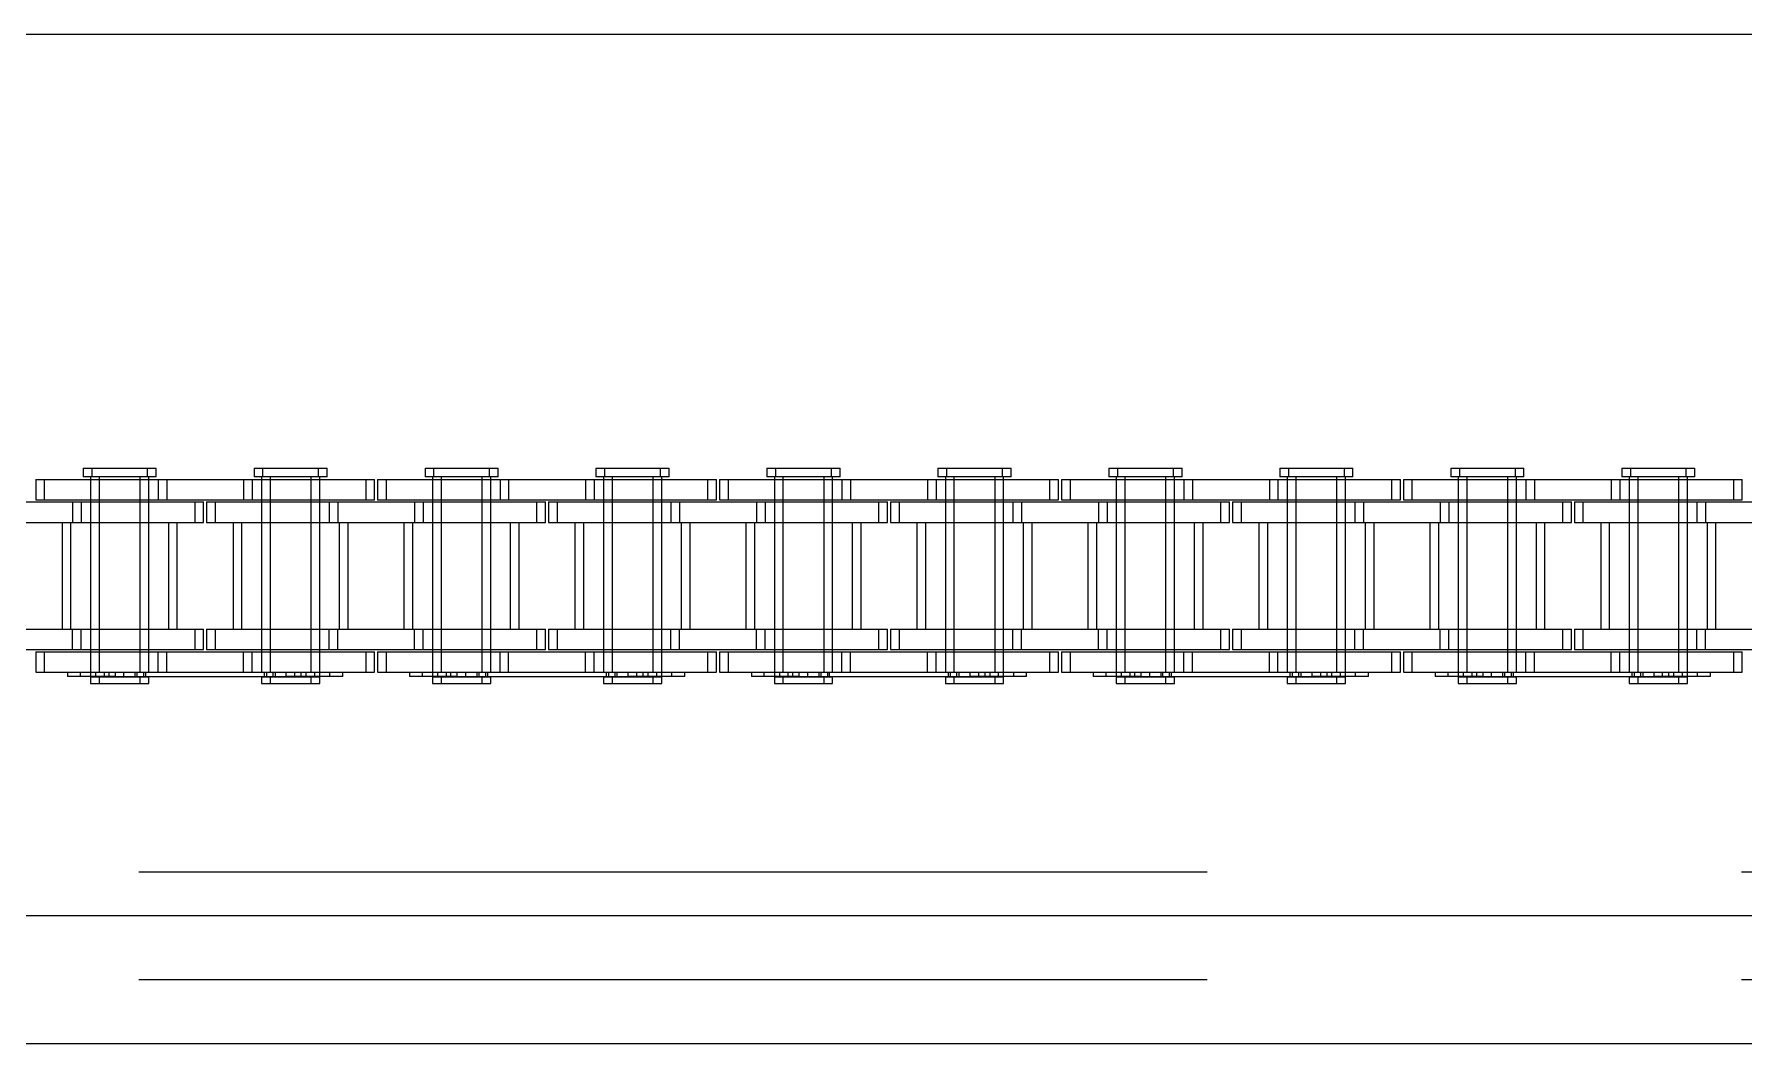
# Model space of a CAD drawing. Header units: metres. Extents: x 0 to 21025, y 0 to 14850.
# Drawn here: x 3165.9 to 3292.9, y 9046.6 to 9121.6 of the extents above; entities that cross this region are included whole.
import ezdxf

# ---------------------------------------------------------------- set-up
doc = ezdxf.new("R2010")
doc.units = ezdxf.units.M
doc.header["$LTSCALE"] = 25
doc.linetypes.add('HIDDEN2', pattern=[4.7625, 3.175, -1.5875])
doc.layers.add('SL4', color=4, linetype='Continuous')
doc.layers.add('ST1', color=7, linetype='HIDDEN2')

msp = doc.modelspace()

# ---------------------------------------------------------------- linework, layer by layer
at = {"layer": 'SL4'}
for p, q in [((2880.564, 9121.619), (4205.539, 9121.619)), ((2880.564, 9056.144), (4205.539, 9056.144)), ((4205.539, 9046.619), (2880.564, 9046.619))]:
    msp.add_line(p, q, dxfattribs=at)
at = {"layer": 'ST1'}
for p, q in [((3166.01, 9088.541), (3175.105, 9088.541)), ((3166.01, 9088.541), (3166.01, 9087.021)), ((3166.649, 9088.541), (3166.649, 9087.021)), ((3169.531, 9089.384), (3174.328, 9089.384)), ((3169.531, 9089.384), (3169.531, 9088.725)), ((3174.328, 9088.725), (3169.531, 9088.725)), ((3170.085, 9088.725), (3170.085, 9074.227)), ((3170.085, 9088.541), (3170.085, 9087.021)), ((3170.171, 9089.384), (3170.171, 9088.725)), ((3170.724, 9088.725), (3170.724, 9074.227)), ((3170.724, 9088.541), (3170.724, 9087.021)), ((3173.775, 9074.227), (3173.775, 9088.725)), ((3173.775, 9087.021), (3173.775, 9088.541)), ((3174.328, 9089.384), (3174.968, 9089.384)), ((3174.328, 9088.725), (3174.328, 9089.384)), ((3174.968, 9088.725), (3174.328, 9088.725)), ((3174.414, 9074.227), (3174.414, 9088.725)), ((3174.414, 9087.021), (3174.414, 9088.541)), ((3174.968, 9088.725), (3174.968, 9089.384)), ((3175.105, 9088.541), (3175.105, 9087.021)), ((3175.105, 9088.541), (3181.455, 9088.541)), ((3175.744, 9088.541), (3175.744, 9087.021)), ((3181.455, 9088.541), (3181.455, 9087.021)), ((3181.455, 9088.541), (3190.55, 9088.541)), ((3182.094, 9088.541), (3182.094, 9087.021)), ((3182.231, 9089.384), (3187.028, 9089.384)), ((3182.231, 9089.384), (3182.231, 9088.725)), ((3187.028, 9088.725), (3182.231, 9088.725)), ((3182.785, 9088.725), (3182.785, 9074.227)), ((3182.785, 9088.541), (3182.785, 9087.021)), ((3182.871, 9089.384), (3182.871, 9088.725)), ((3183.424, 9088.725), (3183.424, 9074.227)), ((3183.424, 9088.541), (3183.424, 9087.021)), ((3186.475, 9074.227), (3186.475, 9088.725)), ((3186.475, 9087.021), (3186.475, 9088.541)), ((3187.028, 9089.384), (3187.668, 9089.384)), ((3187.028, 9088.725), (3187.028, 9089.384)), ((3187.668, 9088.725), (3187.028, 9088.725)), ((3187.114, 9074.227), (3187.114, 9088.725)), ((3187.114, 9087.021), (3187.114, 9088.541)), ((3187.668, 9088.725), (3187.668, 9089.384)), ((3190.55, 9088.541), (3191.189, 9088.541)), ((3190.55, 9087.021), (3190.55, 9088.541)), ((3191.189, 9087.021), (3191.189, 9088.541)), ((3191.41, 9088.541), (3200.505, 9088.541)), ((3191.41, 9088.541), (3191.41, 9087.021)), ((3192.049, 9088.541), (3192.049, 9087.021)), ((3194.931, 9089.384), (3199.728, 9089.384)), ((3194.931, 9089.384), (3194.931, 9088.725)), ((3199.728, 9088.725), (3194.931, 9088.725)), ((3195.485, 9088.725), (3195.485, 9074.227)), ((3195.485, 9088.541), (3195.485, 9087.021)), ((3195.571, 9089.384), (3195.571, 9088.725)), ((3196.124, 9088.725), (3196.124, 9074.227)), ((3196.124, 9088.541), (3196.124, 9087.021)), ((3199.175, 9074.227), (3199.175, 9088.725)), ((3199.175, 9087.021), (3199.175, 9088.541)), ((3199.728, 9089.384), (3200.368, 9089.384)), ((3199.728, 9088.725), (3199.728, 9089.384)), ((3200.368, 9088.725), (3199.728, 9088.725)), ((3199.814, 9074.227), (3199.814, 9088.725)), ((3199.814, 9087.021), (3199.814, 9088.541)), ((3200.368, 9088.725), (3200.368, 9089.384)), ((3200.505, 9088.541), (3200.505, 9087.021)), ((3200.505, 9088.541), (3206.855, 9088.541)), ((3201.144, 9088.541), (3201.144, 9087.021)), ((3206.855, 9088.541), (3206.855, 9087.021)), ((3206.855, 9088.541), (3215.95, 9088.541)), ((3207.494, 9088.541), (3207.494, 9087.021)), ((3207.631, 9089.384), (3212.428, 9089.384)), ((3207.631, 9089.384), (3207.631, 9088.725)), ((3212.428, 9088.725), (3207.631, 9088.725)), ((3208.185, 9088.725), (3208.185, 9074.227)), ((3208.185, 9088.541), (3208.185, 9087.021)), ((3208.271, 9089.384), (3208.271, 9088.725)), ((3208.824, 9088.725), (3208.824, 9074.227)), ((3208.824, 9088.541), (3208.824, 9087.021)), ((3211.875, 9074.227), (3211.875, 9088.725)), ((3211.875, 9087.021), (3211.875, 9088.541)), ((3212.428, 9089.384), (3213.068, 9089.384)), ((3212.428, 9088.725), (3212.428, 9089.384)), ((3213.068, 9088.725), (3212.428, 9088.725)), ((3212.514, 9074.227), (3212.514, 9088.725)), ((3212.514, 9087.021), (3212.514, 9088.541)), ((3213.068, 9088.725), (3213.068, 9089.384)), ((3215.95, 9088.541), (3216.589, 9088.541)), ((3215.95, 9087.021), (3215.95, 9088.541)), ((3216.589, 9087.021), (3216.589, 9088.541)), ((3216.81, 9088.541), (3225.905, 9088.541)), ((3216.81, 9088.541), (3216.81, 9087.021)), ((3217.449, 9088.541), (3217.449, 9087.021)), ((3220.331, 9089.384), (3225.128, 9089.384)), ((3220.331, 9089.384), (3220.331, 9088.725)), ((3225.128, 9088.725), (3220.331, 9088.725)), ((3220.885, 9088.725), (3220.885, 9074.227)), ((3220.885, 9088.541), (3220.885, 9087.021)), ((3220.971, 9089.384), (3220.971, 9088.725)), ((3221.524, 9088.725), (3221.524, 9074.227)), ((3221.524, 9088.541), (3221.524, 9087.021)), ((3224.575, 9074.227), (3224.575, 9088.725)), ((3224.575, 9087.021), (3224.575, 9088.541)), ((3225.128, 9089.384), (3225.768, 9089.384)), ((3225.128, 9088.725), (3225.128, 9089.384)), ((3225.768, 9088.725), (3225.128, 9088.725)), ((3225.214, 9074.227), (3225.214, 9088.725)), ((3225.214, 9087.021), (3225.214, 9088.541)), ((3225.768, 9088.725), (3225.768, 9089.384)), ((3225.905, 9088.541), (3225.905, 9087.021)), ((3225.905, 9088.541), (3232.255, 9088.541)), ((3226.544, 9088.541), (3226.544, 9087.021)), ((3232.255, 9088.541), (3232.255, 9087.021)), ((3232.255, 9088.541), (3241.35, 9088.541)), ((3232.894, 9088.541), (3232.894, 9087.021)), ((3233.031, 9089.384), (3237.828, 9089.384)), ((3233.031, 9089.384), (3233.031, 9088.725)), ((3237.828, 9088.725), (3233.031, 9088.725)), ((3233.585, 9088.725), (3233.585, 9074.227)), ((3233.585, 9088.541), (3233.585, 9087.021)), ((3233.671, 9089.384), (3233.671, 9088.725)), ((3234.224, 9088.725), (3234.224, 9074.227)), ((3234.224, 9088.541), (3234.224, 9087.021)), ((3237.275, 9074.227), (3237.275, 9088.725)), ((3237.275, 9087.021), (3237.275, 9088.541)), ((3237.828, 9089.384), (3238.468, 9089.384)), ((3237.828, 9088.725), (3237.828, 9089.384)), ((3238.468, 9088.725), (3237.828, 9088.725)), ((3237.914, 9074.227), (3237.914, 9088.725)), ((3237.914, 9087.021), (3237.914, 9088.541)), ((3238.468, 9088.725), (3238.468, 9089.384)), ((3241.35, 9088.541), (3241.989, 9088.541)), ((3241.35, 9087.021), (3241.35, 9088.541)), ((3241.989, 9087.021), (3241.989, 9088.541)), ((3242.21, 9088.541), (3251.305, 9088.541)), ((3242.21, 9088.541), (3242.21, 9087.021)), ((3242.849, 9088.541), (3242.849, 9087.021)), ((3245.731, 9089.384), (3250.528, 9089.384)), ((3245.731, 9089.384), (3245.731, 9088.725)), ((3250.528, 9088.725), (3245.731, 9088.725)), ((3246.285, 9088.725), (3246.285, 9074.227)), ((3246.285, 9088.541), (3246.285, 9087.021)), ((3246.371, 9089.384), (3246.371, 9088.725)), ((3246.924, 9088.725), (3246.924, 9074.227)), ((3246.924, 9088.541), (3246.924, 9087.021)), ((3249.975, 9074.227), (3249.975, 9088.725)), ((3249.975, 9087.021), (3249.975, 9088.541)), ((3250.528, 9089.384), (3251.168, 9089.384)), ((3250.528, 9088.725), (3250.528, 9089.384)), ((3251.168, 9088.725), (3250.528, 9088.725)), ((3250.614, 9074.227), (3250.614, 9088.725)), ((3250.614, 9087.021), (3250.614, 9088.541)), ((3251.168, 9088.725), (3251.168, 9089.384)), ((3251.305, 9088.541), (3251.305, 9087.021)), ((3251.305, 9088.541), (3257.655, 9088.541)), ((3251.944, 9088.541), (3251.944, 9087.021)), ((3257.655, 9088.541), (3257.655, 9087.021)), ((3257.655, 9088.541), (3266.75, 9088.541)), ((3258.294, 9088.541), (3258.294, 9087.021)), ((3258.431, 9089.384), (3263.228, 9089.384)), ((3258.431, 9089.384), (3258.431, 9088.725)), ((3263.228, 9088.725), (3258.431, 9088.725)), ((3258.985, 9088.725), (3258.985, 9074.227)), ((3258.985, 9088.541), (3258.985, 9087.021)), ((3259.071, 9089.384), (3259.071, 9088.725)), ((3259.624, 9088.725), (3259.624, 9074.227)), ((3259.624, 9088.541), (3259.624, 9087.021)), ((3262.675, 9074.227), (3262.675, 9088.725)), ((3262.675, 9087.021), (3262.675, 9088.541)), ((3263.228, 9089.384), (3263.868, 9089.384)), ((3263.228, 9088.725), (3263.228, 9089.384)), ((3263.868, 9088.725), (3263.228, 9088.725)), ((3263.314, 9074.227), (3263.314, 9088.725)), ((3263.314, 9087.021), (3263.314, 9088.541)), ((3263.868, 9088.725), (3263.868, 9089.384)), ((3266.75, 9088.541), (3267.389, 9088.541)), ((3266.75, 9087.021), (3266.75, 9088.541)), ((3267.389, 9087.021), (3267.389, 9088.541)), ((3267.61, 9088.541), (3276.705, 9088.541)), ((3267.61, 9088.541), (3267.61, 9087.021)), ((3268.249, 9088.541), (3268.249, 9087.021)), ((3271.131, 9089.384), (3275.928, 9089.384)), ((3271.131, 9089.384), (3271.131, 9088.725)), ((3275.928, 9088.725), (3271.131, 9088.725)), ((3271.685, 9088.725), (3271.685, 9074.227)), ((3271.685, 9088.541), (3271.685, 9087.021)), ((3271.771, 9089.384), (3271.771, 9088.725)), ((3272.324, 9088.725), (3272.324, 9074.227)), ((3272.324, 9088.541), (3272.324, 9087.021)), ((3275.375, 9074.227), (3275.375, 9088.725)), ((3275.375, 9087.021), (3275.375, 9088.541)), ((3275.928, 9089.384), (3276.568, 9089.384)), ((3275.928, 9088.725), (3275.928, 9089.384)), ((3276.568, 9088.725), (3275.928, 9088.725)), ((3276.014, 9074.227), (3276.014, 9088.725)), ((3276.014, 9087.021), (3276.014, 9088.541)), ((3276.568, 9088.725), (3276.568, 9089.384)), ((3276.705, 9088.541), (3276.705, 9087.021)), ((3276.705, 9088.541), (3283.055, 9088.541)), ((3277.344, 9088.541), (3277.344, 9087.021)), ((3283.055, 9088.541), (3283.055, 9087.021)), ((3283.055, 9088.541), (3292.15, 9088.541)), ((3283.694, 9088.541), (3283.694, 9087.021)), ((3283.831, 9089.384), (3288.628, 9089.384)), ((3283.831, 9089.384), (3283.831, 9088.725)), ((3288.628, 9088.725), (3283.831, 9088.725)), ((3284.385, 9088.725), (3284.385, 9074.227)), ((3284.385, 9088.541), (3284.385, 9087.021)), ((3284.471, 9089.384), (3284.471, 9088.725)), ((3285.024, 9088.725), (3285.024, 9074.227)), ((3285.024, 9088.541), (3285.024, 9087.021)), ((3288.075, 9074.227), (3288.075, 9088.725)), ((3288.075, 9087.021), (3288.075, 9088.541)), ((3288.628, 9089.384), (3289.268, 9089.384)), ((3288.628, 9088.725), (3288.628, 9089.384)), ((3289.268, 9088.725), (3288.628, 9088.725)), ((3288.714, 9074.227), (3288.714, 9088.725)), ((3288.714, 9087.021), (3288.714, 9088.541)), ((3289.268, 9088.725), (3289.268, 9089.384)), ((3292.15, 9088.541), (3292.789, 9088.541)), ((3292.15, 9087.021), (3292.15, 9088.541)), ((3292.789, 9087.021), (3292.789, 9088.541)), ((3162.405, 9086.869), (3168.755, 9086.869)), ((3166.01, 9087.021), (3175.105, 9087.021)), ((3168.755, 9086.869), (3168.755, 9085.349)), ((3168.755, 9086.869), (3177.85, 9086.869)), ((3169.394, 9086.869), (3169.394, 9085.349)), ((3170.085, 9086.869), (3170.085, 9085.349)), ((3170.724, 9086.869), (3170.724, 9085.349)), ((3173.775, 9085.349), (3173.775, 9086.869)), ((3174.414, 9085.349), (3174.414, 9086.869)), ((3175.105, 9087.021), (3181.455, 9087.021)), ((3177.85, 9086.869), (3178.489, 9086.869)), ((3177.85, 9085.349), (3177.85, 9086.869)), ((3178.489, 9085.349), (3178.489, 9086.869)), ((3178.71, 9086.869), (3187.805, 9086.869)), ((3178.71, 9086.869), (3178.71, 9085.349)), ((3179.349, 9086.869), (3179.349, 9085.349)), ((3181.455, 9087.021), (3190.55, 9087.021)), ((3182.785, 9086.869), (3182.785, 9085.349)), ((3183.424, 9086.869), (3183.424, 9085.349)), ((3186.475, 9085.349), (3186.475, 9086.869)), ((3187.114, 9085.349), (3187.114, 9086.869)), ((3187.805, 9086.869), (3187.805, 9085.349)), ((3187.805, 9086.869), (3194.155, 9086.869)), ((3188.444, 9086.869), (3188.444, 9085.349)), ((3190.55, 9087.021), (3191.189, 9087.021)), ((3191.41, 9087.021), (3200.505, 9087.021)), ((3194.155, 9086.869), (3194.155, 9085.349)), ((3194.155, 9086.869), (3203.25, 9086.869)), ((3194.794, 9086.869), (3194.794, 9085.349)), ((3195.485, 9086.869), (3195.485, 9085.349)), ((3196.124, 9086.869), (3196.124, 9085.349)), ((3199.175, 9085.349), (3199.175, 9086.869)), ((3199.814, 9085.349), (3199.814, 9086.869)), ((3200.505, 9087.021), (3206.855, 9087.021)), ((3203.25, 9086.869), (3203.889, 9086.869)), ((3203.25, 9085.349), (3203.25, 9086.869)), ((3203.889, 9085.349), (3203.889, 9086.869)), ((3204.11, 9086.869), (3213.205, 9086.869)), ((3204.11, 9086.869), (3204.11, 9085.349)), ((3204.749, 9086.869), (3204.749, 9085.349)), ((3206.855, 9087.021), (3215.95, 9087.021)), ((3208.185, 9086.869), (3208.185, 9085.349)), ((3208.824, 9086.869), (3208.824, 9085.349)), ((3211.875, 9085.349), (3211.875, 9086.869)), ((3212.514, 9085.349), (3212.514, 9086.869)), ((3213.205, 9086.869), (3213.205, 9085.349)), ((3213.205, 9086.869), (3219.555, 9086.869)), ((3213.844, 9086.869), (3213.844, 9085.349)), ((3215.95, 9087.021), (3216.589, 9087.021)), ((3216.81, 9087.021), (3225.905, 9087.021)), ((3219.555, 9086.869), (3219.555, 9085.349)), ((3219.555, 9086.869), (3228.65, 9086.869)), ((3220.194, 9086.869), (3220.194, 9085.349)), ((3220.885, 9086.869), (3220.885, 9085.349)), ((3221.524, 9086.869), (3221.524, 9085.349)), ((3224.575, 9085.349), (3224.575, 9086.869)), ((3225.214, 9085.349), (3225.214, 9086.869)), ((3225.905, 9087.021), (3232.255, 9087.021)), ((3228.65, 9086.869), (3229.289, 9086.869)), ((3228.65, 9085.349), (3228.65, 9086.869)), ((3229.289, 9085.349), (3229.289, 9086.869)), ((3229.51, 9086.869), (3238.605, 9086.869)), ((3229.51, 9086.869), (3229.51, 9085.349)), ((3230.149, 9086.869), (3230.149, 9085.349)), ((3232.255, 9087.021), (3241.35, 9087.021)), ((3233.585, 9086.869), (3233.585, 9085.349)), ((3234.224, 9086.869), (3234.224, 9085.349)), ((3237.275, 9085.349), (3237.275, 9086.869)), ((3237.914, 9085.349), (3237.914, 9086.869)), ((3238.605, 9086.869), (3238.605, 9085.349)), ((3238.605, 9086.869), (3244.955, 9086.869)), ((3239.244, 9086.869), (3239.244, 9085.349)), ((3241.35, 9087.021), (3241.989, 9087.021)), ((3242.21, 9087.021), (3251.305, 9087.021)), ((3244.955, 9086.869), (3244.955, 9085.349)), ((3244.955, 9086.869), (3254.05, 9086.869)), ((3245.594, 9086.869), (3245.594, 9085.349)), ((3246.285, 9086.869), (3246.285, 9085.349)), ((3246.924, 9086.869), (3246.924, 9085.349)), ((3249.975, 9085.349), (3249.975, 9086.869)), ((3250.614, 9085.349), (3250.614, 9086.869)), ((3251.305, 9087.021), (3257.655, 9087.021)), ((3254.05, 9086.869), (3254.689, 9086.869)), ((3254.05, 9085.349), (3254.05, 9086.869)), ((3254.689, 9085.349), (3254.689, 9086.869)), ((3254.91, 9086.869), (3264.005, 9086.869)), ((3254.91, 9086.869), (3254.91, 9085.349)), ((3255.549, 9086.869), (3255.549, 9085.349)), ((3257.655, 9087.021), (3266.75, 9087.021)), ((3258.985, 9086.869), (3258.985, 9085.349)), ((3259.624, 9086.869), (3259.624, 9085.349)), ((3262.675, 9085.349), (3262.675, 9086.869)), ((3263.314, 9085.349), (3263.314, 9086.869)), ((3264.005, 9086.869), (3264.005, 9085.349)), ((3264.005, 9086.869), (3270.355, 9086.869)), ((3264.644, 9086.869), (3264.644, 9085.349)), ((3266.75, 9087.021), (3267.389, 9087.021)), ((3267.61, 9087.021), (3276.705, 9087.021)), ((3270.355, 9086.869), (3270.355, 9085.349)), ((3270.355, 9086.869), (3279.45, 9086.869)), ((3270.994, 9086.869), (3270.994, 9085.349)), ((3271.685, 9086.869), (3271.685, 9085.349)), ((3272.324, 9086.869), (3272.324, 9085.349)), ((3275.375, 9085.349), (3275.375, 9086.869)), ((3276.014, 9085.349), (3276.014, 9086.869)), ((3276.705, 9087.021), (3283.055, 9087.021)), ((3279.45, 9086.869), (3280.089, 9086.869)), ((3279.45, 9085.349), (3279.45, 9086.869)), ((3280.089, 9085.349), (3280.089, 9086.869)), ((3280.31, 9086.869), (3289.405, 9086.869)), ((3280.31, 9086.869), (3280.31, 9085.349)), ((3280.949, 9086.869), (3280.949, 9085.349)), ((3283.055, 9087.021), (3292.15, 9087.021)), ((3284.385, 9086.869), (3284.385, 9085.349)), ((3285.024, 9086.869), (3285.024, 9085.349)), ((3288.075, 9085.349), (3288.075, 9086.869)), ((3288.714, 9085.349), (3288.714, 9086.869)), ((3289.405, 9086.869), (3289.405, 9085.349)), ((3289.405, 9086.869), (3295.755, 9086.869)), ((3290.044, 9086.869), (3290.044, 9085.349)), ((3292.15, 9087.021), (3292.789, 9087.021)), ((3162.405, 9085.349), (3168.755, 9085.349)), ((3167.97, 9085.349), (3167.97, 9077.419)), ((3168.609, 9085.349), (3168.609, 9077.419)), ((3168.755, 9085.349), (3177.85, 9085.349)), ((3170.085, 9085.349), (3170.085, 9077.419)), ((3170.724, 9085.349), (3170.724, 9077.419)), ((3173.775, 9077.419), (3173.775, 9085.349)), ((3174.414, 9077.419), (3174.414, 9085.349)), ((3175.89, 9077.419), (3175.89, 9085.349)), ((3176.529, 9077.419), (3176.529, 9085.349)), ((3177.85, 9085.349), (3178.489, 9085.349)), ((3178.71, 9085.349), (3187.805, 9085.349)), ((3180.67, 9085.349), (3180.67, 9077.419)), ((3181.309, 9085.349), (3181.309, 9077.419)), ((3182.785, 9085.349), (3182.785, 9077.419)), ((3183.424, 9085.349), (3183.424, 9077.419)), ((3186.475, 9077.419), (3186.475, 9085.349)), ((3187.114, 9077.419), (3187.114, 9085.349)), ((3187.805, 9085.349), (3194.155, 9085.349)), ((3188.59, 9077.419), (3188.59, 9085.349)), ((3189.229, 9077.419), (3189.229, 9085.349)), ((3193.37, 9085.349), (3193.37, 9077.419)), ((3194.009, 9085.349), (3194.009, 9077.419)), ((3194.155, 9085.349), (3203.25, 9085.349)), ((3195.485, 9085.349), (3195.485, 9077.419)), ((3196.124, 9085.349), (3196.124, 9077.419)), ((3199.175, 9077.419), (3199.175, 9085.349)), ((3199.814, 9077.419), (3199.814, 9085.349)), ((3201.29, 9077.419), (3201.29, 9085.349)), ((3201.929, 9077.419), (3201.929, 9085.349)), ((3203.25, 9085.349), (3203.889, 9085.349)), ((3204.11, 9085.349), (3213.205, 9085.349)), ((3206.07, 9085.349), (3206.07, 9077.419)), ((3206.709, 9085.349), (3206.709, 9077.419)), ((3208.185, 9085.349), (3208.185, 9077.419)), ((3208.824, 9085.349), (3208.824, 9077.419)), ((3211.875, 9077.419), (3211.875, 9085.349)), ((3212.514, 9077.419), (3212.514, 9085.349)), ((3213.205, 9085.349), (3219.555, 9085.349)), ((3213.99, 9077.419), (3213.99, 9085.349)), ((3214.629, 9077.419), (3214.629, 9085.349)), ((3218.77, 9085.349), (3218.77, 9077.419)), ((3219.409, 9085.349), (3219.409, 9077.419)), ((3219.555, 9085.349), (3228.65, 9085.349)), ((3220.885, 9085.349), (3220.885, 9077.419)), ((3221.524, 9085.349), (3221.524, 9077.419)), ((3224.575, 9077.419), (3224.575, 9085.349)), ((3225.214, 9077.419), (3225.214, 9085.349)), ((3226.69, 9077.419), (3226.69, 9085.349)), ((3227.329, 9077.419), (3227.329, 9085.349)), ((3228.65, 9085.349), (3229.289, 9085.349)), ((3229.51, 9085.349), (3238.605, 9085.349)), ((3231.47, 9085.349), (3231.47, 9077.419)), ((3232.109, 9085.349), (3232.109, 9077.419)), ((3233.585, 9085.349), (3233.585, 9077.419)), ((3234.224, 9085.349), (3234.224, 9077.419)), ((3237.275, 9077.419), (3237.275, 9085.349)), ((3237.914, 9077.419), (3237.914, 9085.349)), ((3238.605, 9085.349), (3244.955, 9085.349)), ((3239.39, 9077.419), (3239.39, 9085.349)), ((3240.029, 9077.419), (3240.029, 9085.349)), ((3244.17, 9085.349), (3244.17, 9077.419)), ((3244.809, 9085.349), (3244.809, 9077.419)), ((3244.955, 9085.349), (3254.05, 9085.349)), ((3246.285, 9085.349), (3246.285, 9077.419)), ((3246.924, 9085.349), (3246.924, 9077.419)), ((3249.975, 9077.419), (3249.975, 9085.349)), ((3250.614, 9077.419), (3250.614, 9085.349)), ((3252.09, 9077.419), (3252.09, 9085.349)), ((3252.729, 9077.419), (3252.729, 9085.349)), ((3254.05, 9085.349), (3254.689, 9085.349)), ((3254.91, 9085.349), (3264.005, 9085.349)), ((3256.87, 9085.349), (3256.87, 9077.419)), ((3257.509, 9085.349), (3257.509, 9077.419)), ((3258.985, 9085.349), (3258.985, 9077.419)), ((3259.624, 9085.349), (3259.624, 9077.419)), ((3262.675, 9077.419), (3262.675, 9085.349)), ((3263.314, 9077.419), (3263.314, 9085.349)), ((3264.005, 9085.349), (3270.355, 9085.349)), ((3264.79, 9077.419), (3264.79, 9085.349)), ((3265.429, 9077.419), (3265.429, 9085.349)), ((3269.57, 9085.349), (3269.57, 9077.419)), ((3270.209, 9085.349), (3270.209, 9077.419)), ((3270.355, 9085.349), (3279.45, 9085.349)), ((3271.685, 9085.349), (3271.685, 9077.419)), ((3272.324, 9085.349), (3272.324, 9077.419)), ((3275.375, 9077.419), (3275.375, 9085.349)), ((3276.014, 9077.419), (3276.014, 9085.349)), ((3277.49, 9077.419), (3277.49, 9085.349)), ((3278.129, 9077.419), (3278.129, 9085.349)), ((3279.45, 9085.349), (3280.089, 9085.349)), ((3280.31, 9085.349), (3289.405, 9085.349)), ((3282.27, 9085.349), (3282.27, 9077.419)), ((3282.909, 9085.349), (3282.909, 9077.419)), ((3284.385, 9085.349), (3284.385, 9077.419)), ((3285.024, 9085.349), (3285.024, 9077.419)), ((3288.075, 9077.419), (3288.075, 9085.349)), ((3288.714, 9077.419), (3288.714, 9085.349)), ((3289.405, 9085.349), (3295.755, 9085.349)), ((3290.19, 9077.419), (3290.19, 9085.349)), ((3290.829, 9077.419), (3290.829, 9085.349)), ((3162.405, 9077.419), (3168.755, 9077.419)), ((3168.755, 9075.899), (3168.755, 9077.419)), ((3168.755, 9077.419), (3177.85, 9077.419)), ((3169.394, 9075.899), (3169.394, 9077.419)), ((3170.085, 9077.419), (3170.085, 9075.899)), ((3170.724, 9077.419), (3170.724, 9075.899)), ((3173.775, 9075.899), (3173.775, 9077.419)), ((3174.414, 9075.899), (3174.414, 9077.419)), ((3177.85, 9077.419), (3178.489, 9077.419)), ((3177.85, 9075.899), (3177.85, 9077.419)), ((3178.489, 9075.899), (3178.489, 9077.419)), ((3178.71, 9077.419), (3187.805, 9077.419)), ((3178.71, 9077.419), (3178.71, 9075.899)), ((3179.349, 9077.419), (3179.349, 9075.899)), ((3182.785, 9077.419), (3182.785, 9075.899)), ((3183.424, 9077.419), (3183.424, 9075.899)), ((3186.475, 9075.899), (3186.475, 9077.419)), ((3187.114, 9075.899), (3187.114, 9077.419)), ((3187.805, 9075.899), (3187.805, 9077.419)), ((3187.805, 9077.419), (3194.155, 9077.419)), ((3188.444, 9075.899), (3188.444, 9077.419)), ((3194.155, 9075.899), (3194.155, 9077.419)), ((3194.155, 9077.419), (3203.25, 9077.419)), ((3194.794, 9075.899), (3194.794, 9077.419)), ((3195.485, 9077.419), (3195.485, 9075.899)), ((3196.124, 9077.419), (3196.124, 9075.899)), ((3199.175, 9075.899), (3199.175, 9077.419)), ((3199.814, 9075.899), (3199.814, 9077.419)), ((3203.25, 9077.419), (3203.889, 9077.419)), ((3203.25, 9075.899), (3203.25, 9077.419)), ((3203.889, 9075.899), (3203.889, 9077.419)), ((3204.11, 9077.419), (3213.205, 9077.419)), ((3204.11, 9077.419), (3204.11, 9075.899)), ((3204.749, 9077.419), (3204.749, 9075.899)), ((3208.185, 9077.419), (3208.185, 9075.899)), ((3208.824, 9077.419), (3208.824, 9075.899)), ((3211.875, 9075.899), (3211.875, 9077.419)), ((3212.514, 9075.899), (3212.514, 9077.419)), ((3213.205, 9075.899), (3213.205, 9077.419)), ((3213.205, 9077.419), (3219.555, 9077.419)), ((3213.844, 9075.899), (3213.844, 9077.419)), ((3219.555, 9075.899), (3219.555, 9077.419)), ((3219.555, 9077.419), (3228.65, 9077.419)), ((3220.194, 9075.899), (3220.194, 9077.419)), ((3220.885, 9077.419), (3220.885, 9075.899)), ((3221.524, 9077.419), (3221.524, 9075.899)), ((3224.575, 9075.899), (3224.575, 9077.419)), ((3225.214, 9075.899), (3225.214, 9077.419)), ((3228.65, 9077.419), (3229.289, 9077.419)), ((3228.65, 9075.899), (3228.65, 9077.419)), ((3229.289, 9075.899), (3229.289, 9077.419)), ((3229.51, 9077.419), (3238.605, 9077.419)), ((3229.51, 9077.419), (3229.51, 9075.899)), ((3230.149, 9077.419), (3230.149, 9075.899)), ((3233.585, 9077.419), (3233.585, 9075.899)), ((3234.224, 9077.419), (3234.224, 9075.899)), ((3237.275, 9075.899), (3237.275, 9077.419)), ((3237.914, 9075.899), (3237.914, 9077.419)), ((3238.605, 9075.899), (3238.605, 9077.419)), ((3238.605, 9077.419), (3244.955, 9077.419)), ((3239.244, 9075.899), (3239.244, 9077.419)), ((3244.955, 9075.899), (3244.955, 9077.419)), ((3244.955, 9077.419), (3254.05, 9077.419)), ((3245.594, 9075.899), (3245.594, 9077.419)), ((3246.285, 9077.419), (3246.285, 9075.899)), ((3246.924, 9077.419), (3246.924, 9075.899)), ((3249.975, 9075.899), (3249.975, 9077.419)), ((3250.614, 9075.899), (3250.614, 9077.419)), ((3254.05, 9077.419), (3254.689, 9077.419)), ((3254.05, 9075.899), (3254.05, 9077.419)), ((3254.689, 9075.899), (3254.689, 9077.419)), ((3254.91, 9077.419), (3264.005, 9077.419)), ((3254.91, 9077.419), (3254.91, 9075.899)), ((3255.549, 9077.419), (3255.549, 9075.899)), ((3258.985, 9077.419), (3258.985, 9075.899)), ((3259.624, 9077.419), (3259.624, 9075.899)), ((3262.675, 9075.899), (3262.675, 9077.419)), ((3263.314, 9075.899), (3263.314, 9077.419)), ((3264.005, 9075.899), (3264.005, 9077.419)), ((3264.005, 9077.419), (3270.355, 9077.419)), ((3264.644, 9075.899), (3264.644, 9077.419)), ((3270.355, 9075.899), (3270.355, 9077.419)), ((3270.355, 9077.419), (3279.45, 9077.419)), ((3270.994, 9075.899), (3270.994, 9077.419)), ((3271.685, 9077.419), (3271.685, 9075.899)), ((3272.324, 9077.419), (3272.324, 9075.899)), ((3275.375, 9075.899), (3275.375, 9077.419)), ((3276.014, 9075.899), (3276.014, 9077.419)), ((3279.45, 9077.419), (3280.089, 9077.419)), ((3279.45, 9075.899), (3279.45, 9077.419)), ((3280.089, 9075.899), (3280.089, 9077.419)), ((3280.31, 9077.419), (3289.405, 9077.419)), ((3280.31, 9077.419), (3280.31, 9075.899)), ((3280.949, 9077.419), (3280.949, 9075.899)), ((3284.385, 9077.419), (3284.385, 9075.899)), ((3285.024, 9077.419), (3285.024, 9075.899)), ((3288.075, 9075.899), (3288.075, 9077.419)), ((3288.714, 9075.899), (3288.714, 9077.419)), ((3289.405, 9075.899), (3289.405, 9077.419)), ((3289.405, 9077.419), (3295.755, 9077.419)), ((3290.044, 9075.899), (3290.044, 9077.419)), ((3162.405, 9075.899), (3168.755, 9075.899)), ((3166.01, 9075.747), (3175.105, 9075.747)), ((3166.01, 9075.747), (3166.01, 9074.227)), ((3166.649, 9075.747), (3166.649, 9074.227)), ((3168.755, 9075.899), (3177.85, 9075.899)), ((3170.085, 9075.747), (3170.085, 9073.894)), ((3170.724, 9075.747), (3170.724, 9074.227)), ((3173.775, 9074.227), (3173.775, 9075.747)), ((3174.414, 9074.227), (3174.414, 9075.747)), ((3175.105, 9074.227), (3175.105, 9075.747)), ((3175.105, 9075.747), (3181.455, 9075.747)), ((3175.744, 9074.227), (3175.744, 9075.747)), ((3177.85, 9075.899), (3178.489, 9075.899)), ((3178.71, 9075.899), (3187.805, 9075.899)), ((3181.455, 9074.227), (3181.455, 9075.747)), ((3181.455, 9075.747), (3190.55, 9075.747)), ((3182.094, 9074.227), (3182.094, 9075.747)), ((3182.785, 9075.747), (3182.785, 9074.227)), ((3183.424, 9075.747), (3183.424, 9074.227)), ((3186.475, 9074.227), (3186.475, 9075.747)), ((3187.114, 9073.894), (3187.114, 9075.747)), ((3187.805, 9075.899), (3194.155, 9075.899)), ((3190.55, 9075.747), (3191.189, 9075.747)), ((3190.55, 9074.227), (3190.55, 9075.747)), ((3191.189, 9074.227), (3191.189, 9075.747)), ((3191.41, 9075.747), (3200.505, 9075.747)), ((3191.41, 9075.747), (3191.41, 9074.227)), ((3192.049, 9075.747), (3192.049, 9074.227)), ((3194.155, 9075.899), (3203.25, 9075.899)), ((3195.485, 9075.747), (3195.485, 9073.894)), ((3196.124, 9075.747), (3196.124, 9074.227)), ((3199.175, 9074.227), (3199.175, 9075.747)), ((3199.814, 9074.227), (3199.814, 9075.747)), ((3200.505, 9074.227), (3200.505, 9075.747)), ((3200.505, 9075.747), (3206.855, 9075.747)), ((3201.144, 9074.227), (3201.144, 9075.747)), ((3203.25, 9075.899), (3203.889, 9075.899)), ((3204.11, 9075.899), (3213.205, 9075.899)), ((3206.855, 9074.227), (3206.855, 9075.747)), ((3206.855, 9075.747), (3215.95, 9075.747)), ((3207.494, 9074.227), (3207.494, 9075.747)), ((3208.185, 9075.747), (3208.185, 9074.227)), ((3208.824, 9075.747), (3208.824, 9074.227)), ((3211.875, 9074.227), (3211.875, 9075.747)), ((3212.514, 9073.894), (3212.514, 9075.747)), ((3213.205, 9075.899), (3219.555, 9075.899)), ((3215.95, 9075.747), (3216.589, 9075.747)), ((3215.95, 9074.227), (3215.95, 9075.747)), ((3216.589, 9074.227), (3216.589, 9075.747)), ((3216.81, 9075.747), (3225.905, 9075.747)), ((3216.81, 9075.747), (3216.81, 9074.227)), ((3217.449, 9075.747), (3217.449, 9074.227)), ((3219.555, 9075.899), (3228.65, 9075.899)), ((3220.885, 9075.747), (3220.885, 9073.894)), ((3221.524, 9075.747), (3221.524, 9074.227)), ((3224.575, 9074.227), (3224.575, 9075.747)), ((3225.214, 9074.227), (3225.214, 9075.747)), ((3225.905, 9074.227), (3225.905, 9075.747)), ((3225.905, 9075.747), (3232.255, 9075.747)), ((3226.544, 9074.227), (3226.544, 9075.747)), ((3228.65, 9075.899), (3229.289, 9075.899)), ((3229.51, 9075.899), (3238.605, 9075.899)), ((3232.255, 9074.227), (3232.255, 9075.747)), ((3232.255, 9075.747), (3241.35, 9075.747)), ((3232.894, 9074.227), (3232.894, 9075.747)), ((3233.585, 9075.747), (3233.585, 9074.227)), ((3234.224, 9075.747), (3234.224, 9074.227)), ((3237.275, 9074.227), (3237.275, 9075.747)), ((3237.914, 9073.894), (3237.914, 9075.747)), ((3238.605, 9075.899), (3244.955, 9075.899)), ((3241.35, 9075.747), (3241.989, 9075.747)), ((3241.35, 9074.227), (3241.35, 9075.747)), ((3241.989, 9074.227), (3241.989, 9075.747)), ((3242.21, 9075.747), (3251.305, 9075.747)), ((3242.21, 9075.747), (3242.21, 9074.227)), ((3242.849, 9075.747), (3242.849, 9074.227)), ((3244.955, 9075.899), (3254.05, 9075.899)), ((3246.285, 9075.747), (3246.285, 9073.894)), ((3246.924, 9075.747), (3246.924, 9074.227)), ((3249.975, 9074.227), (3249.975, 9075.747)), ((3250.614, 9074.227), (3250.614, 9075.747)), ((3251.305, 9074.227), (3251.305, 9075.747)), ((3251.305, 9075.747), (3257.655, 9075.747)), ((3251.944, 9074.227), (3251.944, 9075.747)), ((3254.05, 9075.899), (3254.689, 9075.899)), ((3254.91, 9075.899), (3264.005, 9075.899)), ((3257.655, 9074.227), (3257.655, 9075.747)), ((3257.655, 9075.747), (3266.75, 9075.747)), ((3258.294, 9074.227), (3258.294, 9075.747)), ((3258.985, 9075.747), (3258.985, 9074.227)), ((3259.624, 9075.747), (3259.624, 9074.227)), ((3262.675, 9074.227), (3262.675, 9075.747)), ((3263.314, 9073.894), (3263.314, 9075.747)), ((3264.005, 9075.899), (3270.355, 9075.899)), ((3266.75, 9075.747), (3267.389, 9075.747)), ((3266.75, 9074.227), (3266.75, 9075.747)), ((3267.389, 9074.227), (3267.389, 9075.747)), ((3267.61, 9075.747), (3276.705, 9075.747)), ((3267.61, 9075.747), (3267.61, 9074.227)), ((3268.249, 9075.747), (3268.249, 9074.227)), ((3270.355, 9075.899), (3279.45, 9075.899)), ((3271.685, 9075.747), (3271.685, 9073.894)), ((3272.324, 9075.747), (3272.324, 9074.227)), ((3275.375, 9074.227), (3275.375, 9075.747)), ((3276.014, 9074.227), (3276.014, 9075.747)), ((3276.705, 9074.227), (3276.705, 9075.747)), ((3276.705, 9075.747), (3283.055, 9075.747)), ((3277.344, 9074.227), (3277.344, 9075.747)), ((3279.45, 9075.899), (3280.089, 9075.899)), ((3280.31, 9075.899), (3289.405, 9075.899)), ((3283.055, 9074.227), (3283.055, 9075.747)), ((3283.055, 9075.747), (3292.15, 9075.747)), ((3283.694, 9074.227), (3283.694, 9075.747)), ((3284.385, 9075.747), (3284.385, 9074.227)), ((3285.024, 9075.747), (3285.024, 9074.227)), ((3288.075, 9074.227), (3288.075, 9075.747)), ((3288.714, 9073.894), (3288.714, 9075.747)), ((3289.405, 9075.899), (3295.755, 9075.899)), ((3292.15, 9075.747), (3292.789, 9075.747)), ((3292.15, 9074.227), (3292.15, 9075.747)), ((3292.789, 9074.227), (3292.789, 9075.747)), ((3166.01, 9074.227), (3175.105, 9074.227)), ((3168.378, 9074.227), (3168.378, 9073.894)), ((3169.338, 9073.894), (3169.338, 9074.227)), ((3170.454, 9074.227), (3170.454, 9073.858)), ((3171.093, 9074.227), (3171.093, 9073.858)), ((3171.462, 9073.894), (3171.462, 9074.227)), ((3171.93, 9073.894), (3171.93, 9074.227)), ((3172.569, 9073.894), (3172.569, 9074.227)), ((3173.406, 9073.858), (3173.406, 9074.227)), ((3173.549, 9073.894), (3173.549, 9074.227)), ((3174.045, 9073.858), (3174.045, 9074.227)), ((3174.188, 9073.894), (3174.188, 9074.227)), ((3175.105, 9074.227), (3181.455, 9074.227)), ((3181.455, 9074.227), (3190.55, 9074.227)), ((3183.011, 9073.894), (3183.011, 9074.227)), ((3183.154, 9074.227), (3183.154, 9073.858)), ((3183.65, 9073.894), (3183.65, 9074.227)), ((3183.793, 9074.227), (3183.793, 9073.858)), ((3184.63, 9073.894), (3184.63, 9074.227)), ((3185.269, 9073.894), (3185.269, 9074.227)), ((3185.737, 9073.894), (3185.737, 9074.227)), ((3186.106, 9073.858), (3186.106, 9074.227)), ((3186.745, 9073.858), (3186.745, 9074.227)), ((3187.861, 9073.894), (3187.861, 9074.227)), ((3188.821, 9073.894), (3188.821, 9074.227)), ((3190.55, 9074.227), (3191.189, 9074.227)), ((3191.41, 9074.227), (3200.505, 9074.227)), ((3193.778, 9074.227), (3193.778, 9073.894)), ((3194.738, 9073.894), (3194.738, 9074.227)), ((3195.854, 9074.227), (3195.854, 9073.858)), ((3196.493, 9074.227), (3196.493, 9073.858)), ((3196.862, 9073.894), (3196.862, 9074.227)), ((3197.33, 9073.894), (3197.33, 9074.227)), ((3197.969, 9073.894), (3197.969, 9074.227)), ((3198.806, 9073.858), (3198.806, 9074.227)), ((3198.949, 9073.894), (3198.949, 9074.227)), ((3199.445, 9073.858), (3199.445, 9074.227)), ((3199.588, 9073.894), (3199.588, 9074.227)), ((3200.505, 9074.227), (3206.855, 9074.227)), ((3206.855, 9074.227), (3215.95, 9074.227)), ((3208.411, 9073.894), (3208.411, 9074.227)), ((3208.554, 9074.227), (3208.554, 9073.858)), ((3209.05, 9073.894), (3209.05, 9074.227)), ((3209.193, 9074.227), (3209.193, 9073.858)), ((3210.03, 9073.894), (3210.03, 9074.227)), ((3210.669, 9073.894), (3210.669, 9074.227)), ((3211.137, 9073.894), (3211.137, 9074.227)), ((3211.506, 9073.858), (3211.506, 9074.227)), ((3212.145, 9073.858), (3212.145, 9074.227)), ((3213.261, 9073.894), (3213.261, 9074.227)), ((3214.221, 9073.894), (3214.221, 9074.227)), ((3215.95, 9074.227), (3216.589, 9074.227)), ((3216.81, 9074.227), (3225.905, 9074.227)), ((3219.178, 9074.227), (3219.178, 9073.894)), ((3220.138, 9073.894), (3220.138, 9074.227)), ((3221.254, 9074.227), (3221.254, 9073.858)), ((3221.893, 9074.227), (3221.893, 9073.858)), ((3222.262, 9073.894), (3222.262, 9074.227)), ((3222.73, 9073.894), (3222.73, 9074.227)), ((3223.369, 9073.894), (3223.369, 9074.227)), ((3224.206, 9073.858), (3224.206, 9074.227)), ((3224.349, 9073.894), (3224.349, 9074.227)), ((3224.845, 9073.858), (3224.845, 9074.227)), ((3224.988, 9073.894), (3224.988, 9074.227)), ((3225.905, 9074.227), (3232.255, 9074.227)), ((3232.255, 9074.227), (3241.35, 9074.227)), ((3233.811, 9073.894), (3233.811, 9074.227)), ((3233.954, 9074.227), (3233.954, 9073.858)), ((3234.45, 9073.894), (3234.45, 9074.227)), ((3234.593, 9074.227), (3234.593, 9073.858)), ((3235.43, 9073.894), (3235.43, 9074.227)), ((3236.069, 9073.894), (3236.069, 9074.227)), ((3236.537, 9073.894), (3236.537, 9074.227)), ((3236.906, 9073.858), (3236.906, 9074.227)), ((3237.545, 9073.858), (3237.545, 9074.227)), ((3238.661, 9073.894), (3238.661, 9074.227)), ((3239.621, 9073.894), (3239.621, 9074.227)), ((3241.35, 9074.227), (3241.989, 9074.227)), ((3242.21, 9074.227), (3251.305, 9074.227)), ((3244.578, 9074.227), (3244.578, 9073.894)), ((3245.538, 9073.894), (3245.538, 9074.227)), ((3246.654, 9074.227), (3246.654, 9073.858)), ((3247.293, 9074.227), (3247.293, 9073.858)), ((3247.662, 9073.894), (3247.662, 9074.227)), ((3248.13, 9073.894), (3248.13, 9074.227)), ((3248.769, 9073.894), (3248.769, 9074.227)), ((3249.606, 9073.858), (3249.606, 9074.227)), ((3249.749, 9073.894), (3249.749, 9074.227)), ((3250.245, 9073.858), (3250.245, 9074.227)), ((3250.388, 9073.894), (3250.388, 9074.227)), ((3251.305, 9074.227), (3257.655, 9074.227)), ((3257.655, 9074.227), (3266.75, 9074.227)), ((3259.211, 9073.894), (3259.211, 9074.227)), ((3259.354, 9074.227), (3259.354, 9073.858)), ((3259.85, 9073.894), (3259.85, 9074.227)), ((3259.993, 9074.227), (3259.993, 9073.858)), ((3260.83, 9073.894), (3260.83, 9074.227)), ((3261.469, 9073.894), (3261.469, 9074.227)), ((3261.937, 9073.894), (3261.937, 9074.227)), ((3262.306, 9073.858), (3262.306, 9074.227)), ((3262.945, 9073.858), (3262.945, 9074.227)), ((3264.061, 9073.894), (3264.061, 9074.227)), ((3265.021, 9073.894), (3265.021, 9074.227)), ((3266.75, 9074.227), (3267.389, 9074.227)), ((3267.61, 9074.227), (3276.705, 9074.227)), ((3269.978, 9074.227), (3269.978, 9073.894)), ((3270.938, 9073.894), (3270.938, 9074.227)), ((3272.054, 9074.227), (3272.054, 9073.858)), ((3272.693, 9074.227), (3272.693, 9073.858)), ((3273.062, 9073.894), (3273.062, 9074.227)), ((3273.53, 9073.894), (3273.53, 9074.227)), ((3274.169, 9073.894), (3274.169, 9074.227)), ((3275.006, 9073.858), (3275.006, 9074.227)), ((3275.149, 9073.894), (3275.149, 9074.227)), ((3275.645, 9073.858), (3275.645, 9074.227)), ((3275.788, 9073.894), (3275.788, 9074.227)), ((3276.705, 9074.227), (3283.055, 9074.227)), ((3283.055, 9074.227), (3292.15, 9074.227)), ((3284.611, 9073.894), (3284.611, 9074.227)), ((3284.754, 9074.227), (3284.754, 9073.858)), ((3285.25, 9073.894), (3285.25, 9074.227)), ((3285.393, 9074.227), (3285.393, 9073.858)), ((3286.23, 9073.894), (3286.23, 9074.227)), ((3286.869, 9073.894), (3286.869, 9074.227)), ((3287.337, 9073.894), (3287.337, 9074.227)), ((3287.706, 9073.858), (3287.706, 9074.227)), ((3288.345, 9073.858), (3288.345, 9074.227)), ((3289.461, 9073.894), (3289.461, 9074.227)), ((3290.421, 9073.894), (3290.421, 9074.227)), ((3292.15, 9074.227), (3292.789, 9074.227)), ((3171.93, 9073.894), (3168.378, 9073.894)), ((3173.775, 9073.858), (3170.085, 9073.858)), ((3170.085, 9073.858), (3170.085, 9073.384)), ((3170.085, 9073.384), (3173.775, 9073.384)), ((3170.724, 9073.858), (3170.724, 9073.384)), ((3171.93, 9073.894), (3184.63, 9073.894)), ((3174.414, 9073.858), (3173.775, 9073.858)), ((3173.775, 9073.384), (3173.775, 9073.858)), ((3173.775, 9073.384), (3174.414, 9073.384)), ((3174.414, 9073.384), (3174.414, 9073.858)), ((3186.475, 9073.858), (3182.785, 9073.858)), ((3182.785, 9073.858), (3182.785, 9073.384)), ((3182.785, 9073.384), (3186.475, 9073.384)), ((3183.424, 9073.858), (3183.424, 9073.384)), ((3187.861, 9073.894), (3184.63, 9073.894)), ((3187.114, 9073.858), (3186.475, 9073.858)), ((3186.475, 9073.384), (3186.475, 9073.858)), ((3186.475, 9073.384), (3187.114, 9073.384)), ((3187.114, 9073.384), (3187.114, 9073.858)), ((3188.821, 9073.894), (3187.861, 9073.894)), ((3197.33, 9073.894), (3193.778, 9073.894)), ((3199.175, 9073.858), (3195.485, 9073.858)), ((3195.485, 9073.858), (3195.485, 9073.384)), ((3195.485, 9073.384), (3199.175, 9073.384)), ((3196.124, 9073.858), (3196.124, 9073.384)), ((3197.33, 9073.894), (3210.03, 9073.894)), ((3199.814, 9073.858), (3199.175, 9073.858)), ((3199.175, 9073.384), (3199.175, 9073.858)), ((3199.175, 9073.384), (3199.814, 9073.384)), ((3199.814, 9073.384), (3199.814, 9073.858)), ((3211.875, 9073.858), (3208.185, 9073.858)), ((3208.185, 9073.858), (3208.185, 9073.384)), ((3208.185, 9073.384), (3211.875, 9073.384)), ((3208.824, 9073.858), (3208.824, 9073.384)), ((3213.261, 9073.894), (3210.03, 9073.894)), ((3212.514, 9073.858), (3211.875, 9073.858)), ((3211.875, 9073.384), (3211.875, 9073.858)), ((3211.875, 9073.384), (3212.514, 9073.384)), ((3212.514, 9073.384), (3212.514, 9073.858)), ((3214.221, 9073.894), (3213.261, 9073.894)), ((3222.73, 9073.894), (3219.178, 9073.894)), ((3224.575, 9073.858), (3220.885, 9073.858)), ((3220.885, 9073.858), (3220.885, 9073.384)), ((3220.885, 9073.384), (3224.575, 9073.384)), ((3221.524, 9073.858), (3221.524, 9073.384)), ((3222.73, 9073.894), (3235.43, 9073.894)), ((3225.214, 9073.858), (3224.575, 9073.858)), ((3224.575, 9073.384), (3224.575, 9073.858)), ((3224.575, 9073.384), (3225.214, 9073.384)), ((3225.214, 9073.384), (3225.214, 9073.858)), ((3237.275, 9073.858), (3233.585, 9073.858)), ((3233.585, 9073.858), (3233.585, 9073.384)), ((3233.585, 9073.384), (3237.275, 9073.384)), ((3234.224, 9073.858), (3234.224, 9073.384)), ((3238.661, 9073.894), (3235.43, 9073.894)), ((3237.914, 9073.858), (3237.275, 9073.858)), ((3237.275, 9073.384), (3237.275, 9073.858)), ((3237.275, 9073.384), (3237.914, 9073.384)), ((3237.914, 9073.384), (3237.914, 9073.858)), ((3239.621, 9073.894), (3238.661, 9073.894)), ((3248.13, 9073.894), (3244.578, 9073.894)), ((3249.975, 9073.858), (3246.285, 9073.858)), ((3246.285, 9073.858), (3246.285, 9073.384)), ((3246.285, 9073.384), (3249.975, 9073.384)), ((3246.924, 9073.858), (3246.924, 9073.384)), ((3248.13, 9073.894), (3260.83, 9073.894)), ((3250.614, 9073.858), (3249.975, 9073.858)), ((3249.975, 9073.384), (3249.975, 9073.858)), ((3249.975, 9073.384), (3250.614, 9073.384)), ((3250.614, 9073.384), (3250.614, 9073.858)), ((3262.675, 9073.858), (3258.985, 9073.858)), ((3258.985, 9073.858), (3258.985, 9073.384)), ((3258.985, 9073.384), (3262.675, 9073.384)), ((3259.624, 9073.858), (3259.624, 9073.384)), ((3264.061, 9073.894), (3260.83, 9073.894)), ((3263.314, 9073.858), (3262.675, 9073.858)), ((3262.675, 9073.384), (3262.675, 9073.858)), ((3262.675, 9073.384), (3263.314, 9073.384)), ((3263.314, 9073.384), (3263.314, 9073.858)), ((3265.021, 9073.894), (3264.061, 9073.894)), ((3273.53, 9073.894), (3269.978, 9073.894)), ((3275.375, 9073.858), (3271.685, 9073.858)), ((3271.685, 9073.858), (3271.685, 9073.384)), ((3271.685, 9073.384), (3275.375, 9073.384)), ((3272.324, 9073.858), (3272.324, 9073.384)), ((3273.53, 9073.894), (3286.23, 9073.894)), ((3276.014, 9073.858), (3275.375, 9073.858)), ((3275.375, 9073.384), (3275.375, 9073.858)), ((3275.375, 9073.384), (3276.014, 9073.384)), ((3276.014, 9073.384), (3276.014, 9073.858)), ((3288.075, 9073.858), (3284.385, 9073.858)), ((3284.385, 9073.858), (3284.385, 9073.384)), ((3284.385, 9073.384), (3288.075, 9073.384)), ((3285.024, 9073.858), (3285.024, 9073.384)), ((3289.461, 9073.894), (3286.23, 9073.894)), ((3288.714, 9073.858), (3288.075, 9073.858)), ((3288.075, 9073.384), (3288.075, 9073.858)), ((3288.075, 9073.384), (3288.714, 9073.384)), ((3288.714, 9073.384), (3288.714, 9073.858)), ((3290.421, 9073.894), (3289.461, 9073.894)), ((4205.539, 9059.381), (2880.564, 9059.381)), ((2880.564, 9056.144), (4205.539, 9056.144)), ((4205.539, 9051.381), (2880.564, 9051.381))]:
    msp.add_line(p, q, dxfattribs=at)

doc.saveas('drawing.dxf')
